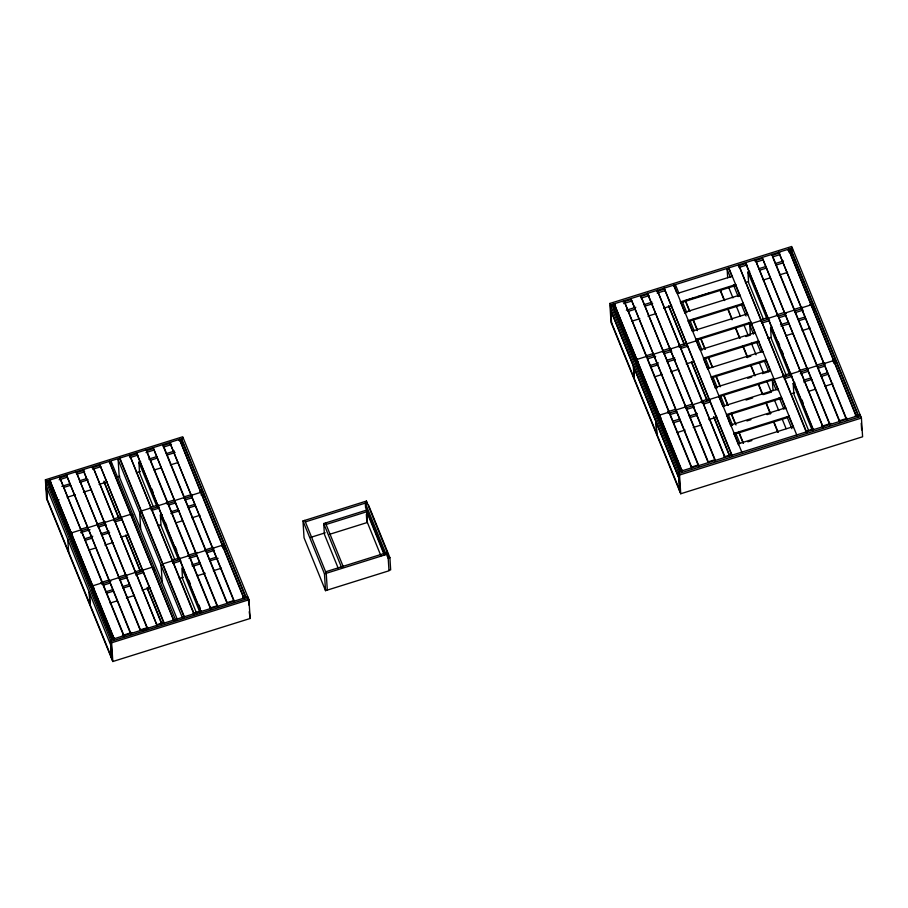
<?xml version="1.0" encoding="UTF-8"?>
<svg xmlns="http://www.w3.org/2000/svg" width="908" height="908" viewBox="0 0 908 908"><rect width="100%" height="100%" fill="white"/><g stroke="black" fill="none" stroke-linecap="round" stroke-linejoin="round"><path stroke-width="1.36" d="M45.4 479.799L182.735 436.771L248.962 599.745L250.143 618.484L112.808 661.512L46.58 498.537L45.4 479.799L111.627 642.773L112.808 661.512M609.835 303.465L791.708 246.488L861.42 418.043L862.6 436.782L680.728 493.759L611.016 322.204L609.835 303.465L679.547 475.02L680.728 493.759M183.314 438.201L45.979 481.229L47.159 499.968M50.485 480.797L47.806 481.637L69.303 534.54L71.982 533.688M59.883 477.858L66.59 475.758M75.977 472.818L84.024 470.299M92.071 467.768L100.118 465.248M109.505 462.308L109.448 461.343L173.996 620.993L109.505 462.308L111.275 461.752L175.755 620.448M177.389 619.619L119.198 476.416L118.142 459.607L119.913 459.051L119.845 458.086L184.335 616.77M129.299 456.111L137.346 453.591M146.733 450.652L153.441 448.541M162.838 445.601L170.886 443.081M178.933 440.562L181.611 439.722L245.489 596.908L242.799 597.748M612.276 305.383L614.954 304.543M623.001 302.024L631.06 299.504M640.446 296.553L648.494 294.033M656.541 291.513L664.588 288.994M676.608 292.524L673.974 286.054L675.745 285.498L678.9 293.273M727.683 277.803L727.149 269.392L728.92 268.847L728.852 267.883L796.725 434.921M738.306 265.896L746.353 263.377M754.4 260.857L762.448 258.337M771.834 255.398L779.893 252.878M787.94 250.347L790.618 249.507L858.491 416.545M48.419 483.135L51.098 482.296M59.145 479.776L67.192 477.256M76.59 474.316L84.637 471.797M92.684 469.266L100.731 466.746M129.912 457.609L137.959 455.09M146.006 452.57L154.054 450.039M163.44 447.099L171.487 444.579M180.454 441.776L182.224 441.22L182.394 444.023M612.923 306.961L615.601 306.121M623.648 303.601L631.696 301.081M641.082 298.142L649.129 295.611M657.188 293.091L665.235 290.571M738.942 267.474L746.989 264.954M756.387 262.015L763.095 259.915M772.481 256.975L779.189 254.876M788.575 251.925L791.254 251.085L791.435 253.888M61.823 486.336L69.939 483.794M79.416 480.82L86.192 478.709M153.214 506.505L139.56 472.898L138.89 462.195L140.649 461.639M148.776 459.096L156.891 456.554M166.368 453.58L174.495 451.038M677.323 293.466L732.257 276.259L732.325 277.224M626.338 310.218L635.816 307.245M643.942 304.702L652.069 302.16M763.299 318.958L748.623 282.831L747.942 272.116L749.713 271.56M759.19 268.598L765.955 266.475M775.432 263.513L783.559 260.959M63.787 487.414L70.552 485.292M80.029 482.318L88.144 479.776M150.739 460.174L157.504 458.052M166.981 455.078L175.108 452.536M628.336 311.365L635.112 309.253M644.578 306.28L652.704 303.737M759.826 270.175L766.602 268.053M776.068 265.091L782.844 262.968M116.826 477.165L119.845 476.212M685.722 300.503L695.153 297.54M697.855 296.7L709.977 292.898M99.108 484.407L107.155 481.876M136.336 472.739L140.354 471.479M663.612 308.221L671.659 305.701M745.366 282.604L748.056 281.764M56.33 500.66L59.043 499.82M67.158 497.278L75.285 494.724M83.411 492.181L91.526 489.639M154.122 470.026L160.886 467.915M170.363 464.941L178.49 462.399M631.718 321.228L639.845 318.685M647.96 316.143L656.087 313.589M763.208 280.039L769.973 277.916M779.45 274.942L787.577 272.4M692.6 331.045L747.534 313.839L747.59 314.804M68.69 533.03L71.369 532.19M80.767 529.25L87.474 527.151M96.861 524.211L104.908 521.691M114.294 518.752L121.002 516.641M150.183 507.504L158.23 504.984M166.278 502.464L174.325 499.945M183.722 496.994L191.77 494.474M199.817 491.954L202.495 491.114M201.054 492.272L191.282 495.337L191.338 496.301M81.368 530.749L88.076 528.649M97.474 525.709L105.521 523.19M113.568 520.67L121.615 518.15M132.772 514.654L131.002 515.211L130.945 514.234L121.161 517.299L121.229 518.264M150.796 509.002L158.843 506.482M166.89 503.963L174.938 501.443M184.324 498.503L192.371 495.972M72.595 535.198L69.905 536.038L90.187 585.932L92.866 585.092M80.642 532.667L90.028 529.727M98.075 527.207L106.123 524.688M115.52 521.748L122.228 519.648M151.398 510.5L159.445 507.981M168.843 505.041L175.55 502.941M184.937 500.002L191.645 497.902M201.031 494.951L203.721 494.111L203.925 497.402M634.261 359.489L636.939 358.649M646.337 355.698L653.045 353.598M662.431 350.658L670.479 348.139M678.526 345.619L686.573 343.099M760.291 320.002L768.338 317.482M776.385 314.962L784.433 312.431M793.819 309.492L801.866 306.972M809.925 304.452L812.603 303.613L812.739 305.803M637.586 360.226L634.896 361.066L613.456 308.277M646.973 357.275L653.681 355.176M663.067 352.236L671.114 349.716M679.173 347.196L687.22 344.677M695.959 340.148L696.606 341.726L698.365 341.181M760.927 321.58L768.974 319.06M778.372 316.12L786.419 313.589M794.466 311.069L802.513 308.55M638.222 361.804L635.543 362.644L656.348 413.855M647.62 358.853L655.667 356.333M663.714 353.814L671.761 351.294M681.148 348.354L687.855 346.254M761.574 323.157L769.621 320.637M779.007 317.698L785.715 315.598M795.102 312.647L803.149 310.127M812.115 307.324L813.886 306.768L814.09 310.059M84.671 538.807L92.786 536.265M100.913 533.722L109.039 531.18M174.711 559.396L161.056 525.8L160.376 515.086L162.146 514.541M171.623 511.567L178.388 509.445M187.865 506.482L194.63 504.36M85.273 540.305L92.048 538.183M101.526 535.221L109.641 532.678M170.874 513.485L179.001 510.943M188.478 507.981L195.243 505.858M650.321 365.47L658.448 362.928M666.563 360.385L674.689 357.831M700.227 349.841L755.172 332.634M786.453 375.935L771.244 338.502L770.574 327.799L772.333 327.243M780.46 324.701L788.575 322.158M798.053 319.185L804.829 317.062M745.854 336.539L749.872 335.279M650.968 367.048L657.732 364.925M667.21 361.963L675.325 359.409M781.096 326.278L789.222 323.736M798.7 320.762L805.464 318.64M120.594 537.298L128.652 534.778M157.822 525.63L160.512 524.79M88.655 550.169L95.431 548.046M104.897 545.084L113.023 542.53M175.607 522.929L182.383 520.806M191.86 517.832L199.976 515.29M686.232 363.904L694.28 361.384M767.998 338.287L770.676 337.447M654.339 376.911L662.465 374.368M670.592 371.815L678.707 369.272M785.84 335.71L792.605 333.588M802.082 330.625L810.197 328.083M707.865 368.637L762.799 351.419M746.785 357.423L750.803 356.163M711.316 377.921L766.25 360.714L766.182 359.75L711.248 376.956L715.549 388.352M770.438 370.214L715.504 387.421L715.561 388.386M747.727 378.318L751.745 377.058M762.459 373.699L769.155 371.599M100.913 582.573L108.96 580.042M118.358 577.102L126.405 574.582M134.452 572.063L142.499 569.543M171.68 560.395L179.727 557.875M187.774 555.356L197.161 552.416M205.208 549.896L213.255 547.376M222.222 544.562L223.992 544.005L224.162 546.809M90.8 587.431L93.479 586.591M101.526 584.071L110.912 581.131M118.959 578.6L127.018 576.081M136.404 573.141L143.112 571.041M172.282 561.904L180.34 559.373M189.727 556.434L196.434 554.334M205.821 551.394L213.868 548.875M221.915 546.355L224.605 545.515M302.977 520.954L366.446 501.068L387.943 553.971L388.999 570.78L325.529 590.665L304.044 537.763L302.977 520.954L324.474 573.856L325.529 590.665M94.092 588.089L91.402 588.929L111.684 638.823L114.363 637.984M103.478 585.149L110.186 583.05M119.572 580.099L127.619 577.579M135.667 575.059L143.714 572.539M172.895 563.403L180.942 560.872M188.989 558.352L197.036 555.832M206.434 552.893L214.481 550.373M222.528 547.853L225.207 547.013L225.343 549.204M305.36 521.896L367.059 502.567M659.571 414.32L656.881 415.16L679.513 470.843L682.192 470.004M667.618 411.801L675.665 409.281M685.052 406.341L691.76 404.242M701.146 401.291L709.205 398.771M782.912 375.685L790.959 373.154M799.006 370.634L807.053 368.115M816.451 365.175L824.498 362.655M832.545 360.136L835.224 359.296M685.88 406.875L676.108 409.939L676.165 410.904M657.528 416.738L660.207 415.898M668.254 413.378L676.301 410.859M685.699 407.919L693.746 405.399M701.793 402.868L709.84 400.349M722.916 406.478L719.227 397.409L720.997 396.864L724.675 405.921M773.014 390.565L772.402 380.758L774.161 380.202L774.104 379.238L783.888 376.173L783.945 377.138M783.559 377.263L791.606 374.732M800.992 371.792L807.7 369.692M817.087 366.753L825.134 364.233M833.181 361.713L835.871 360.873M658.164 418.316L660.854 417.476M670.24 414.536L676.948 412.436M686.335 409.497L694.382 406.977M703.779 404.026L710.487 401.926M784.194 378.84L792.241 376.321M800.288 373.79L808.336 371.27M817.733 368.33L824.441 366.23M833.828 363.291L836.506 362.451M106.157 591.698L112.933 589.587M122.41 586.613L129.174 584.491M191.758 564.889L199.885 562.347M209.362 559.373L216.127 557.251M338.048 567.852L324.394 534.256L323.725 523.541L366.106 510.273L383.959 554.209M106.769 593.208L113.534 591.085M123.011 588.112L129.787 585.989M192.371 566.388L200.498 563.845M209.964 560.872L218.09 558.329M326.097 524.495L366.707 511.772L367.388 522.475L329.479 534.347M672.942 421.153L679.717 419.031M689.195 416.057L697.31 413.515M808.551 430.324L793.864 394.185L793.195 383.471L794.965 382.926M804.443 379.953L811.207 377.83M820.684 374.868L827.449 372.745M723.143 406.216L778.077 389.01L778.133 389.975M673.588 422.731L680.353 420.608M689.83 417.635L696.606 415.512M745.979 400.042L752.675 397.942M763.401 394.583L770.097 392.494M803.728 381.962L811.843 379.408M821.32 376.445L828.096 374.323M142.091 590.189L150.138 587.669M179.319 578.532L183.348 577.272M310.434 537.457L325.189 532.826M110.152 603.06L116.916 600.937M126.394 597.975L134.52 595.432M197.104 575.82L205.231 573.277M213.346 570.735L221.473 568.192M708.853 419.587L716.9 417.056M790.618 393.97L794.648 392.71M726.582 415.501L781.516 398.294L781.459 397.329L726.525 414.547L730.804 425.897M676.971 432.583L685.097 430.04M693.213 427.498L701.339 424.955M808.46 391.393L815.225 389.271M824.702 386.309L832.829 383.755M730.781 425.012L785.715 407.794M746.921 420.937L750.939 419.678M767.01 414.638L771.028 413.378M122.41 635.464L131.796 632.524M139.843 630.004L147.902 627.473M157.288 624.534L163.996 622.434M193.177 613.297L201.224 610.778M210.611 607.827L217.318 605.727M226.705 602.787L233.413 600.687M325.631 571.802L387.33 552.461L387.614 556.854M247.805 596.885L110.458 639.913L111.639 658.652M143.146 630.663L147.164 629.403M324.474 573.856L387.943 553.971M747.851 441.821L751.869 440.562M111.627 642.773L248.962 599.745M368.569 505.177L389.895 557.66L388.125 558.216L387.058 555.594M691.578 467.064L698.286 464.953M707.684 462.013L714.392 459.913M723.778 456.974L731.825 454.454M805.544 431.357L813.591 428.837M821.638 426.317L831.024 423.378M839.071 420.858L847.119 418.327M855.166 415.807L857.856 414.967M860.194 415.035L678.321 472.012L679.502 490.751M860.807 416.534L678.934 473.511L680.115 492.25M679.547 475.02L861.42 418.043M388.896 570.417L390.656 569.872L389.895 557.66M858.435 415.58L790.562 248.542L790.811 252.56M856.437 416.204L788.564 249.167L855.972 415.875M839.798 421.425L771.925 254.388L771.982 255.352M772.504 256.646L817.234 366.707L817.166 365.742L807.394 368.807L807.45 369.772M817.756 368.001L839.855 422.39M777.441 314.951L755.274 259.597L823.215 427.6L800.527 370.963L790.755 374.017L790.811 374.981M800.062 370.623L777.906 315.28L768.123 318.345L768.179 319.31M778.099 341.442L779.677 345.312M781.777 350.477L783.343 354.347M801.775 399.702L803.353 403.572M813.375 429.7L745.502 262.662L812.91 429.37M747.942 272.116L766.829 318.572M770.574 327.799L789.449 374.255M793.195 383.471L812.07 429.938M728.92 268.847L732.075 276.611M735.23 284.386L739.963 296.031M743.119 303.805L747.329 314.168M750.893 322.942L755.218 333.588M758.384 341.351L762.595 351.714M765.75 359.477L770.483 371.134M774.161 380.202L778.372 390.565M781.527 398.328L785.738 408.691M788.893 416.454L793.104 426.817M727.149 269.392L730.304 277.167M733.46 284.93L738.204 296.587M741.359 304.362L746.092 316.007M748.725 322.488L753.458 334.144M756.614 341.907L760.825 352.27M764.502 361.327L768.713 371.69M772.402 380.758L776.079 389.816M779.234 397.591L783.979 409.247M787.134 417.01L791.867 428.667M728.738 287.507L732.938 297.858M736.104 305.633L740.304 315.995M743.992 325.053L748.203 335.415M751.359 343.179L756.092 354.835M759.247 362.61L763.458 372.961M766.613 380.736L771.357 392.392M774.513 400.156L778.724 410.518M782.401 419.575L786.09 428.644M720.396 290.129L724.641 300.559M727.819 308.391L732.064 318.833M735.775 327.97L740.02 338.412M743.198 346.243L747.443 356.674M750.621 364.505L754.866 374.947M758.577 384.084L762.822 394.526M766 402.346L770.245 412.788M773.957 421.925L778.201 432.367M719.93 289.788L724.175 300.219M727.887 309.356L732.12 319.798M735.31 327.629L739.555 338.071M742.733 345.891L747.5 357.639M750.689 365.47L754.923 375.912M758.112 383.744L762.357 394.185M766.068 403.311L770.302 413.753M773.491 421.584L777.725 432.026M685.676 301.002L689.91 311.444M693.099 319.276L697.333 329.718M701.055 338.843L705.289 349.285M708.478 357.116L712.712 367.558M715.901 375.39L720.135 385.832M723.858 394.957L728.091 405.399M731.28 413.231L736.048 424.978M738.703 431.504L743.47 443.24M685.733 301.967L689.444 311.104M693.156 320.24L697.401 330.671M700.579 338.502L704.824 348.944M708.535 358.081L712.247 367.218M715.958 376.355L720.203 386.785M723.381 394.617L727.626 405.059M731.337 414.196L734.515 422.027M738.76 432.469L743.005 442.9M682.589 302.33L686.8 312.692M689.955 320.467L694.166 330.818M697.321 338.593L702.054 350.25M705.21 358.013L709.42 368.376M713.109 377.433L717.309 387.795M728.364 414.99L732.574 425.341M735.73 433.116L739.941 443.479M741.791 452.127L673.918 285.089L673.974 286.054M680.296 301.592L685.029 313.249L684.961 312.261L739.895 295.055L739.952 296.008M688.185 321.012L692.395 331.375M697.128 343.031L699.762 349.501M703.45 358.569L707.65 368.92M733.959 433.661L738.17 444.023M668.992 306.223L684.371 344.075M691.794 362.337L707.173 400.19M714.074 417.147L729.442 454.999M668.526 305.882L684.439 345.04M691.329 361.997L706.708 399.849M713.597 416.806L729.51 455.964M725.151 457.337L657.279 290.299L702.054 401.325M724.686 457.008L702.52 401.665L692.747 404.73L692.804 405.683M715.368 460.401L647.495 293.363L715.436 461.366M708.501 462.558L640.628 295.52L707.514 460.924M698.729 465.622L630.856 298.584L698.785 466.576M691.862 467.768L623.989 300.73L646.666 357.377L646.61 356.413L636.837 359.477L636.894 360.442M647.2 358.671L669.298 413.049L669.241 412.084L659.458 415.149L659.514 416.114M669.82 414.343L691.397 467.438M636.031 358.932L614.682 306.405L614.818 308.606M637.314 362.088L658.652 414.604M681.272 470.287L659.934 417.771L660.071 419.961M612.219 304.418L680.092 471.456M610.789 310.332L678.662 477.358M610.902 310.695L633.353 365.935L634.113 378.148M678.56 477.211L656.121 421.97L656.881 434.172M611.572 322.749L679.445 489.787M385.571 553.017L365.288 503.123L365.572 507.515L384.776 554.777M380.951 555.866L366.775 520.976L366.355 514.28M325.484 522.997L343.337 566.933M323.725 523.541L341.578 567.477M304.748 520.398L326.244 573.3L327.3 590.109M181.555 438.757L246.034 597.441M244.036 598.066L179.557 439.381L200.589 491.954M201.111 493.237L222.608 546.139L222.551 545.175L212.767 548.239L212.835 549.192M223.13 547.422L243.582 597.736M250.143 618.484L249.223 611.697M234.264 601.13L169.785 442.446L234.321 602.095M162.918 444.591L227.397 603.275M162.975 445.556L184.472 498.458L184.403 497.493L174.631 500.558L174.688 501.522M184.994 499.74L226.932 602.957M210.758 608.496L146.267 449.812L146.336 450.777M146.858 452.059L210.815 609.461M151.681 488.776L153.248 492.658M165.29 522.293L166.868 526.163M175.278 546.843L176.844 550.725M188.887 580.348L190.464 584.23M198.863 604.91L200.441 608.78M138.89 462.195L156.743 506.131M160.376 515.086L178.229 559.022M199.726 611.924L181.872 567.988L182.542 578.691L196.73 613.581M119.913 459.051L183.87 616.453M118.142 459.607L182.621 618.291M164.155 623.092L99.676 464.408L163.69 622.763M104 481.183L118.914 517.9M125.849 534.948L140.229 570.36M147.164 587.408L161.545 622.82M104.057 482.148L118.449 517.549M125.906 535.913L140.297 571.325M147.221 588.373L161.613 623.785M135.326 572.017L92.809 466.564L157.345 626.214L135.791 572.346L126.019 575.411L126.076 576.376M140.638 630.458L76.158 471.774L140.184 630.129M123.999 635.668L59.519 476.984L102.57 583.742L102.502 582.777L92.73 585.842L92.786 586.806M103.092 585.036L124.055 636.633M50.178 482.591L70.461 532.485M71.675 535.482L91.946 585.376M113.443 638.267L93.172 588.373L93.308 590.575M47.749 480.673L112.229 639.357M46.319 486.586L110.799 645.27M47.102 499.003L111.582 657.687M861.227 423.23L861.647 429.915M833.873 361.498L833.816 360.533L824.033 363.597L824.101 364.562M813.239 305.19L813.42 307.994M811.253 305.814L811.196 304.85L801.412 307.914L801.469 308.879M792.491 250.676L792.321 247.998L610.448 304.974L611.629 323.713M794.602 311.024L794.545 310.059L784.773 313.124L784.83 314.089M793.41 427.555L793.342 426.59L738.408 443.796L738.476 444.761M761.313 321.455L761.256 320.49L751.484 323.554L751.54 324.519L749.77 325.075L750.394 334.882M719.227 397.409L719.17 396.444L709.386 399.509L709.454 400.473M696.606 341.726L696.55 340.772L686.766 343.826L686.823 344.79M679.956 346.947L679.899 345.982L670.127 349.047L670.183 350.011M663.317 352.156L663.26 351.192L653.476 354.256L653.533 355.221M656.7 433.74L655.939 421.528L633.489 366.287L634.261 378.5M366.446 501.068L366.628 503.872M248.803 605.012L248.383 598.315L111.048 641.343L112.217 660.082M205.968 551.349L205.9 550.384L196.128 553.449L196.185 554.413M189.318 556.559L189.261 555.594L179.478 558.658L179.546 559.623M172.679 561.78L172.611 560.815L162.838 563.879L162.895 564.844L161.136 565.4L162.192 582.21M167.821 503.668L167.764 502.703L157.992 505.767L158.049 506.732M151.182 508.877L151.125 507.924L141.342 510.977L141.398 511.942L139.639 512.498L140.695 529.307M154.439 570.349L154.269 567.545L152.499 568.102L152.442 567.137L142.658 570.201L142.726 571.166M119.209 578.532L119.152 577.567L109.369 580.632L109.437 581.585M111.275 461.752L111.457 464.555M114.363 520.42L114.294 519.455L104.522 522.52L104.579 523.485M110.708 645.123L111.468 657.335M97.712 525.63L97.655 524.665L87.872 527.73L87.94 528.694M89.381 592.652L90.153 604.853M89.211 592.232L89.983 604.433M81.073 530.851L81.005 529.886L71.233 532.951L71.289 533.915M67.748 539.42L68.656 551.962M46.422 486.938L47.193 499.15M735.639 284.579L680.705 301.796L680.762 302.761L735.707 285.543L735.639 284.579M743.277 303.374L688.343 320.581L688.4 321.546L743.334 304.339L743.277 303.374M750.916 322.17L695.982 339.376L696.039 340.341L750.973 323.135L750.916 322.17M758.555 340.954L703.609 358.172L703.677 359.125L758.611 341.919L758.555 340.954M773.82 378.545L718.886 395.752L718.943 396.717L773.877 379.499L773.82 378.545M789.097 416.125L734.163 433.332L734.22 434.296L789.154 417.09L789.097 416.125M846.665 419.269L778.792 252.231L846.721 420.234L846.665 419.269M830.014 424.49L762.141 257.452L830.082 425.455L830.014 424.49M806.508 431.856L738.635 264.818L806.565 432.821L806.508 431.856M732.018 455.192L664.145 288.154L732.075 456.156L732.018 455.192M682.078 470.832L614.205 303.794L682.146 471.797L682.078 470.832M217.625 606.34L153.134 447.655L217.682 607.304L217.625 606.34M200.974 611.561L136.495 452.876L201.031 612.525L200.974 611.561M194.108 613.706L129.628 455.022L194.164 614.671L194.108 613.706M147.505 628.302L83.025 469.618L147.573 629.267L147.505 628.302M130.865 633.523L66.386 474.839L130.922 634.488L130.865 633.523M114.215 638.733L49.736 480.048L114.283 639.697L114.215 638.733"/></g></svg>
